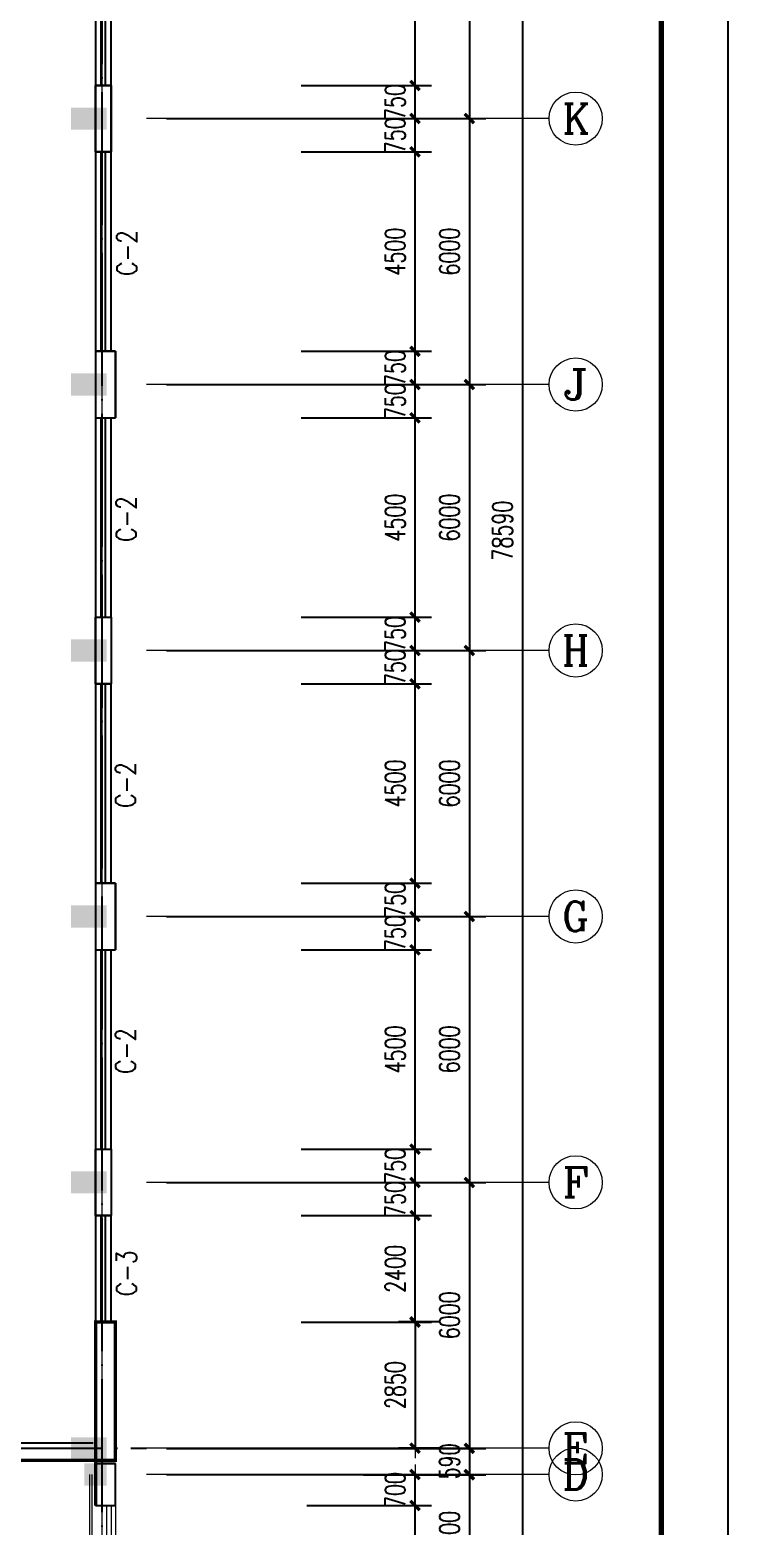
# Model space of a CAD drawing. Extents: x -220435 to 246757, y -381552 to -223577.
# Drawn here: x 101942 to 117695, y -332947 to -299192 of the extents above; entities that cross this region are included whole.
import ezdxf
from ezdxf.enums import TextEntityAlignment as Align

# ---------------------------------------------------------------- set-up
doc = ezdxf.new("R2010")
doc.units = 0
doc.header["$LTSCALE"] = 1500
doc.header["$MEASUREMENT"] = 0
doc.linetypes.add('DOTE', pattern=[2.42, 2, -0.2, 0.02, -0.2])
doc.layers.get('0').update_dxf_attribs({"linetype": 'CONTINUOUS'})
doc.layers.get('DEFPOINTS').update_dxf_attribs({"linetype": 'CONTINUOUS'})
for name, color, linetype in [('AXIS', 7, 'CONTINUOUS'), ('AXIS_TEXT', 7, 'CONTINUOUS'), ('COLUMN', 7, 'CONTINUOUS'), ('DOTE', 7, 'DOTE'), ('PUB_WALL', 7, 'CONTINUOUS'), ('WALL', 7, 'CONTINUOUS')]:
    doc.layers.add(name, color=color, linetype=linetype)
doc.layers.add('PUB_DIM', color=7, linetype='CONTINUOUS', lineweight=0)
doc.layers.add('WINDOW', color=7, linetype='CONTINUOUS', lineweight=0)
doc.styles.add('COMPLEX', font='COMPLEX')
doc.styles.add('DIM_FONT', font='TXT.shx', dxfattribs={"width": 0.7})
doc.styles.add('SIMPLEX', font='SIMPLEX.SHX')
doc.dimstyles.new('DIMN150', dxfattribs={"dimscale": 1.5, "dimtxt": 300, "dimasz": 1, "dimexe": 250, "dimexo": 300, "dimgap": 150, "dimtad": 1, "dimdec": 0, "dimzin": 0, "dimdsep": 46, "dimtxsty": 'DIM_FONT', "dimblk": '_DIMX', "dimcen": 0.09, "dimclrt": 7, "dimadec": 0, "dimazin": 0, "dimtfac": 1, "dimtdec": 0, "dimtix": 1, "dimtmove": 2, "dimatfit": 3, "dimldrblk": '_DIMX', "dimfxl": 1, "dimtolj": 1, "dimtzin": 0, "dimarcsym": 0})

# ---------------------------------------------------------------- blocks, each defined once
blk = doc.blocks.new('_DIMX')
blk.add_line((-150, 0), (150, 0))
at = {"const_width": 50}
blk.add_lwpolyline([(-70, -70), (70, 70)], dxfattribs=at)
blk = doc.blocks.new('*D528')
at = {"layer": 'DEFPOINTS', "color": 0, "lineweight": 20}
for p in [(107610, -307943), (110631, -307943), (107610, -312443)]:
    blk.add_point(p, dxfattribs=at)
at = {"layer": 'PUB_DIM', "color": 0, "lineweight": -2}
for p, q in [((108060, -307943), (111006, -307943)), ((110631, -312441), (110631, -307944)), ((108060, -312443), (111006, -312443))]:
    blk.add_line(p, q, dxfattribs=at)
at = {"layer": 'PUB_DIM', "color": 0, "lineweight": -2, "xscale": 1.5, "yscale": 1.5, "zscale": 1.5}
for p, rotation in [((110631, -307943), 90), ((110631, -312443), 270)]:
    blk.add_blockref('_DIMX', p, dxfattribs=dict(at, rotation=rotation))
at = {"layer": 'PUB_DIM', "color": 7, "insert": (110181, -310193), "char_height": 450, "attachment_point": 5, "rotation": 90, "style": 'DIM_FONT'}
blk.add_mtext('\\A1;4500', dxfattribs=at)
blk = doc.blocks.new('*D529')
at = {"layer": 'DEFPOINTS', "color": 0, "lineweight": 20}
for p in [(104572, -307193), (104572, -313193), (111857, -313193)]:
    blk.add_point(p, dxfattribs=at)
at = {"layer": 'PUB_DIM', "color": 0, "lineweight": -2}
for p, q in [((105022, -307193), (112232, -307193)), ((111857, -307194), (111857, -313191)), ((105022, -313193), (112232, -313193))]:
    blk.add_line(p, q, dxfattribs=at)
at = {"layer": 'PUB_DIM', "color": 0, "lineweight": -2, "xscale": 1.5, "yscale": 1.5, "zscale": 1.5}
for p, rotation in [((111857, -307193), 90), ((111857, -313193), 270)]:
    blk.add_blockref('_DIMX', p, dxfattribs=dict(at, rotation=rotation))
at = {"layer": 'PUB_DIM', "color": 7, "insert": (111407, -310193), "char_height": 450, "attachment_point": 5, "rotation": 90, "style": 'DIM_FONT'}
blk.add_mtext('\\A1;6000', dxfattribs=at)
blk = doc.blocks.new('*D530')
at = {"layer": 'DEFPOINTS', "color": 0, "lineweight": 20}
for p in [(104572, -271193), (104572, -349783), (113057, -349783)]:
    blk.add_point(p, dxfattribs=at)
at = {"layer": 'PUB_DIM', "color": 0, "lineweight": -2}
for p, q in [((105022, -271193), (113432, -271193)), ((113057, -271194), (113057, -349781)), ((105022, -349783), (113432, -349783))]:
    blk.add_line(p, q, dxfattribs=at)
at = {"layer": 'PUB_DIM', "color": 0, "lineweight": -2, "xscale": 1.5, "yscale": 1.5, "zscale": 1.5}
for p, rotation in [((113057, -271193), 90), ((113057, -349783), 270)]:
    blk.add_blockref('_DIMX', p, dxfattribs=dict(at, rotation=rotation))
at = {"layer": 'PUB_DIM', "color": 7, "insert": (112607, -310488), "char_height": 450, "attachment_point": 5, "rotation": 90, "style": 'DIM_FONT'}
blk.add_mtext('\\A1;78590', dxfattribs=at)
blk = doc.blocks.new('*D314')
at = {"layer": 'DEFPOINTS', "color": 0, "lineweight": 20}
for p in [(107610, -325943), (110631, -325943), (107610, -328343)]:
    blk.add_point(p, dxfattribs=at)
at = {"layer": 'PUB_DIM', "color": 0, "lineweight": -2}
for p, q in [((108060, -325943), (111006, -325943)), ((110631, -328341), (110631, -325944)), ((108060, -328343), (111006, -328343))]:
    blk.add_line(p, q, dxfattribs=at)
at = {"layer": 'PUB_DIM', "color": 0, "lineweight": -2, "xscale": 1.5, "yscale": 1.5, "zscale": 1.5}
for p, rotation in [((110631, -325943), 90), ((110631, -328343), 270)]:
    blk.add_blockref('_DIMX', p, dxfattribs=dict(at, rotation=rotation))
at = {"layer": 'PUB_DIM', "color": 7, "insert": (110181, -327143), "char_height": 450, "attachment_point": 5, "rotation": 90, "style": 'DIM_FONT'}
blk.add_mtext('\\A1;2400', dxfattribs=at)
blk = doc.blocks.new('*D315')
at = {"layer": 'DEFPOINTS', "color": 0, "lineweight": 20}
for p in [(104572, -325193), (104572, -331193), (111857, -331193)]:
    blk.add_point(p, dxfattribs=at)
at = {"layer": 'PUB_DIM', "color": 0, "lineweight": -2}
for p, q in [((105022, -325193), (112232, -325193)), ((111857, -325194), (111857, -331191)), ((105022, -331193), (112232, -331193))]:
    blk.add_line(p, q, dxfattribs=at)
at = {"layer": 'PUB_DIM', "color": 0, "lineweight": -2, "xscale": 1.5, "yscale": 1.5, "zscale": 1.5}
for p, rotation in [((111857, -325193), 90), ((111857, -331193), 270)]:
    blk.add_blockref('_DIMX', p, dxfattribs=dict(at, rotation=rotation))
at = {"layer": 'PUB_DIM', "color": 7, "insert": (111407, -328193), "char_height": 450, "attachment_point": 5, "rotation": 90, "style": 'DIM_FONT'}
blk.add_mtext('\\A1;6000', dxfattribs=at)
blk = doc.blocks.new('*D316')
at = {"layer": 'DEFPOINTS', "color": 0, "lineweight": 20}
for p in [(111631, -328341), (110631, -331191), (111631, -331191)]:
    blk.add_point(p, dxfattribs=at)
at = {"layer": 'PUB_DIM', "color": 0, "lineweight": -2}
for p, q in [((111181, -328341), (110256, -328341)), ((110631, -328343), (110631, -331190)), ((111181, -331191), (110256, -331191))]:
    blk.add_line(p, q, dxfattribs=at)
at = {"layer": 'PUB_DIM', "color": 0, "lineweight": -2, "xscale": 1.5, "yscale": 1.5, "zscale": 1.5}
for p, rotation in [((110631, -328341), 90), ((110631, -331191), 270)]:
    blk.add_blockref('_DIMX', p, dxfattribs=dict(at, rotation=rotation))
at = {"layer": 'PUB_DIM', "color": 7, "insert": (110181, -329766), "char_height": 450, "attachment_point": 5, "rotation": 90, "style": 'DIM_FONT'}
blk.add_mtext('\\A1;2850', dxfattribs=at)
blk = doc.blocks.new('*D319')
at = {"layer": 'DEFPOINTS', "color": 0, "lineweight": 20}
for p in [(107742, -331784), (110631, -331784), (107742, -332484)]:
    blk.add_point(p, dxfattribs=at)
at = {"layer": 'PUB_DIM', "color": 0, "lineweight": -2}
for p, q in [((108192, -331784), (111006, -331784)), ((110631, -331783), (110631, -331781)), ((110631, -332484), (110631, -331784)), ((108192, -332484), (111006, -332484)), ((110631, -332486), (110631, -332487))]:
    blk.add_line(p, q, dxfattribs=at)
at = {"layer": 'PUB_DIM', "color": 0, "lineweight": -2, "xscale": 1.5, "yscale": 1.5, "zscale": 1.5}
for p, rotation in [((110631, -331784), 270), ((110631, -332484), 90)]:
    blk.add_blockref('_DIMX', p, dxfattribs=dict(at, rotation=rotation))
at = {"layer": 'PUB_DIM', "color": 7, "insert": (110181, -332134), "char_height": 450, "attachment_point": 5, "rotation": 90, "style": 'DIM_FONT'}
blk.add_mtext('\\A1;700', dxfattribs=at)
blk = doc.blocks.new('*D320')
at = {"layer": 'DEFPOINTS', "color": 0, "lineweight": 20}
for p in [(107742, -332484), (110631, -332484), (107742, -339584)]:
    blk.add_point(p, dxfattribs=at)
at = {"layer": 'PUB_DIM', "color": 0, "lineweight": -2}
for p, q in [((108192, -332484), (111006, -332484)), ((110631, -339583), (110631, -332486)), ((108192, -339584), (111006, -339584))]:
    blk.add_line(p, q, dxfattribs=at)
at = {"layer": 'PUB_DIM', "color": 0, "lineweight": -2, "xscale": 1.5, "yscale": 1.5, "zscale": 1.5}
for p, rotation in [((110631, -332484), 90), ((110631, -339584), 270)]:
    blk.add_blockref('_DIMX', p, dxfattribs=dict(at, rotation=rotation))
at = {"layer": 'PUB_DIM', "color": 7, "insert": (110181, -336034), "char_height": 450, "attachment_point": 5, "rotation": 90, "style": 'DIM_FONT'}
blk.add_mtext('\\A1;7100', dxfattribs=at)
blk = doc.blocks.new('*D324')
at = {"layer": 'DEFPOINTS', "color": 0, "lineweight": 20}
for p in [(109016, -331794), (109016, -334494), (111857, -334494)]:
    blk.add_point(p, dxfattribs=at)
at = {"layer": 'PUB_DIM', "color": 0, "lineweight": -2}
for p, q in [((109466, -331794), (112232, -331794)), ((111857, -331796), (111857, -334493)), ((109466, -334494), (112232, -334494))]:
    blk.add_line(p, q, dxfattribs=at)
at = {"layer": 'PUB_DIM', "color": 0, "lineweight": -2, "xscale": 1.5, "yscale": 1.5, "zscale": 1.5}
for p, rotation in [((111857, -331794), 90), ((111857, -334494), 270)]:
    blk.add_blockref('_DIMX', p, dxfattribs=dict(at, rotation=rotation))
at = {"layer": 'PUB_DIM', "color": 7, "insert": (111407, -333144), "char_height": 450, "attachment_point": 5, "rotation": 90, "style": 'DIM_FONT'}
blk.add_mtext('\\A1;2700', dxfattribs=at)
blk = doc.blocks.new('*D325')
at = {"layer": 'DEFPOINTS', "color": 0, "lineweight": 20}
for p in [(104572, -331193), (104572, -331783), (111857, -331783)]:
    blk.add_point(p, dxfattribs=at)
at = {"layer": 'PUB_DIM', "color": 0, "lineweight": -2}
for p, q in [((105022, -331193), (112232, -331193)), ((111857, -331191), (111857, -331190)), ((111857, -331193), (111857, -331783)), ((105022, -331783), (112232, -331783)), ((111857, -331784), (111857, -331786))]:
    blk.add_line(p, q, dxfattribs=at)
at = {"layer": 'PUB_DIM', "color": 0, "lineweight": -2, "xscale": 1.5, "yscale": 1.5, "zscale": 1.5}
for p, rotation in [((111857, -331193), 270), ((111857, -331783), 90)]:
    blk.add_blockref('_DIMX', p, dxfattribs=dict(at, rotation=rotation))
at = {"layer": 'PUB_DIM', "color": 7, "insert": (111407, -331488), "char_height": 450, "attachment_point": 5, "rotation": 90, "style": 'DIM_FONT'}
blk.add_mtext('\\A1;590', dxfattribs=at)
blk = doc.blocks.new('_FZH')
blk.add_solid([(-0.5, -0.5), (0.5, -0.5), (-0.5, 0.5), (0.5, 0.5)])
blk = doc.blocks.new('_AXISO')
blk.add_circle((0, 0), 0.5)
at = {"layer": 'AXIS_TEXT', "style": 'COMPLEX', "width": 1.041667}
blk.add_attdef('A', text='', height=0.56, dxfattribs=at).set_placement((-0.25, -0.28), (0.25, -0.28), align=Align.FIT)
blk = doc.blocks.new('*D326')
at = {"layer": 'DEFPOINTS', "color": 0, "lineweight": 20}
for p in [(107610, -312443), (110631, -312443), (107610, -313193)]:
    blk.add_point(p, dxfattribs=at)
at = {"layer": 'PUB_DIM', "color": 0, "lineweight": -2}
for p, q in [((108060, -312443), (111006, -312443)), ((110631, -312441), (110631, -312440)), ((110631, -313193), (110631, -312443)), ((108060, -313193), (111006, -313193)), ((110631, -313194), (110631, -313196))]:
    blk.add_line(p, q, dxfattribs=at)
at = {"layer": 'PUB_DIM', "color": 0, "lineweight": -2, "xscale": 1.5, "yscale": 1.5, "zscale": 1.5}
for p, rotation in [((110631, -312443), 270), ((110631, -313193), 90)]:
    blk.add_blockref('_DIMX', p, dxfattribs=dict(at, rotation=rotation))
at = {"layer": 'PUB_DIM', "color": 7, "insert": (110181, -312818), "char_height": 450, "attachment_point": 5, "rotation": 90, "style": 'DIM_FONT'}
blk.add_mtext('\\A1;750', dxfattribs=at)
blk = doc.blocks.new('*D327')
at = {"layer": 'DEFPOINTS', "color": 0, "lineweight": 20}
for p in [(107610, -318443), (110631, -318443), (107610, -319193)]:
    blk.add_point(p, dxfattribs=at)
at = {"layer": 'PUB_DIM', "color": 0, "lineweight": -2}
for p, q in [((108060, -318443), (111006, -318443)), ((110631, -318441), (110631, -318440)), ((110631, -319193), (110631, -318443)), ((108060, -319193), (111006, -319193)), ((110631, -319194), (110631, -319196))]:
    blk.add_line(p, q, dxfattribs=at)
at = {"layer": 'PUB_DIM', "color": 0, "lineweight": -2, "xscale": 1.5, "yscale": 1.5, "zscale": 1.5}
for p, rotation in [((110631, -318443), 270), ((110631, -319193), 90)]:
    blk.add_blockref('_DIMX', p, dxfattribs=dict(at, rotation=rotation))
at = {"layer": 'PUB_DIM', "color": 7, "insert": (110181, -318818), "char_height": 450, "attachment_point": 5, "rotation": 90, "style": 'DIM_FONT'}
blk.add_mtext('\\A1;750', dxfattribs=at)
blk = doc.blocks.new('*D328')
at = {"layer": 'DEFPOINTS', "color": 0, "lineweight": 20}
for p in [(107610, -324443), (110631, -324443), (107610, -325193)]:
    blk.add_point(p, dxfattribs=at)
at = {"layer": 'PUB_DIM', "color": 0, "lineweight": -2}
for p, q in [((108060, -324443), (111006, -324443)), ((110631, -324441), (110631, -324440)), ((110631, -325193), (110631, -324443)), ((108060, -325193), (111006, -325193)), ((110631, -325194), (110631, -325196))]:
    blk.add_line(p, q, dxfattribs=at)
at = {"layer": 'PUB_DIM', "color": 0, "lineweight": -2, "xscale": 1.5, "yscale": 1.5, "zscale": 1.5}
for p, rotation in [((110631, -324443), 270), ((110631, -325193), 90)]:
    blk.add_blockref('_DIMX', p, dxfattribs=dict(at, rotation=rotation))
at = {"layer": 'PUB_DIM', "color": 7, "insert": (110181, -324818), "char_height": 450, "attachment_point": 5, "rotation": 90, "style": 'DIM_FONT'}
blk.add_mtext('\\A1;750', dxfattribs=at)
blk = doc.blocks.new('*D329')
at = {"layer": 'DEFPOINTS', "color": 0, "lineweight": 20}
for p in [(107610, -313193), (110631, -313193), (107610, -313943)]:
    blk.add_point(p, dxfattribs=at)
at = {"layer": 'PUB_DIM', "color": 0, "lineweight": -2}
for p, q in [((108060, -313193), (111006, -313193)), ((110631, -313191), (110631, -313190)), ((110631, -313943), (110631, -313193)), ((108060, -313943), (111006, -313943)), ((110631, -313944), (110631, -313946))]:
    blk.add_line(p, q, dxfattribs=at)
at = {"layer": 'PUB_DIM', "color": 0, "lineweight": -2, "xscale": 1.5, "yscale": 1.5, "zscale": 1.5}
for p, rotation in [((110631, -313193), 270), ((110631, -313943), 90)]:
    blk.add_blockref('_DIMX', p, dxfattribs=dict(at, rotation=rotation))
at = {"layer": 'PUB_DIM', "color": 7, "insert": (110181, -313568), "char_height": 450, "attachment_point": 5, "rotation": 90, "style": 'DIM_FONT'}
blk.add_mtext('\\A1;750', dxfattribs=at)
blk = doc.blocks.new('*D330')
at = {"layer": 'DEFPOINTS', "color": 0, "lineweight": 20}
for p in [(107610, -313943), (110631, -313943), (107610, -318443)]:
    blk.add_point(p, dxfattribs=at)
at = {"layer": 'PUB_DIM', "color": 0, "lineweight": -2}
for p, q in [((108060, -313943), (111006, -313943)), ((110631, -318441), (110631, -313944)), ((108060, -318443), (111006, -318443))]:
    blk.add_line(p, q, dxfattribs=at)
at = {"layer": 'PUB_DIM', "color": 0, "lineweight": -2, "xscale": 1.5, "yscale": 1.5, "zscale": 1.5}
for p, rotation in [((110631, -313943), 90), ((110631, -318443), 270)]:
    blk.add_blockref('_DIMX', p, dxfattribs=dict(at, rotation=rotation))
at = {"layer": 'PUB_DIM', "color": 7, "insert": (110181, -316193), "char_height": 450, "attachment_point": 5, "rotation": 90, "style": 'DIM_FONT'}
blk.add_mtext('\\A1;4500', dxfattribs=at)
blk = doc.blocks.new('*D331')
at = {"layer": 'DEFPOINTS', "color": 0, "lineweight": 20}
for p in [(107610, -319193), (110631, -319193), (107610, -319943)]:
    blk.add_point(p, dxfattribs=at)
at = {"layer": 'PUB_DIM', "color": 0, "lineweight": -2}
for p, q in [((108060, -319193), (111006, -319193)), ((110631, -319191), (110631, -319190)), ((110631, -319943), (110631, -319193)), ((108060, -319943), (111006, -319943)), ((110631, -319944), (110631, -319946))]:
    blk.add_line(p, q, dxfattribs=at)
at = {"layer": 'PUB_DIM', "color": 0, "lineweight": -2, "xscale": 1.5, "yscale": 1.5, "zscale": 1.5}
for p, rotation in [((110631, -319193), 270), ((110631, -319943), 90)]:
    blk.add_blockref('_DIMX', p, dxfattribs=dict(at, rotation=rotation))
at = {"layer": 'PUB_DIM', "color": 7, "insert": (110181, -319568), "char_height": 450, "attachment_point": 5, "rotation": 90, "style": 'DIM_FONT'}
blk.add_mtext('\\A1;750', dxfattribs=at)
blk = doc.blocks.new('*D332')
at = {"layer": 'DEFPOINTS', "color": 0, "lineweight": 20}
for p in [(107610, -319943), (110631, -319943), (107610, -324443)]:
    blk.add_point(p, dxfattribs=at)
at = {"layer": 'PUB_DIM', "color": 0, "lineweight": -2}
for p, q in [((108060, -319943), (111006, -319943)), ((110631, -324441), (110631, -319944)), ((108060, -324443), (111006, -324443))]:
    blk.add_line(p, q, dxfattribs=at)
at = {"layer": 'PUB_DIM', "color": 0, "lineweight": -2, "xscale": 1.5, "yscale": 1.5, "zscale": 1.5}
for p, rotation in [((110631, -319943), 90), ((110631, -324443), 270)]:
    blk.add_blockref('_DIMX', p, dxfattribs=dict(at, rotation=rotation))
at = {"layer": 'PUB_DIM', "color": 7, "insert": (110181, -322193), "char_height": 450, "attachment_point": 5, "rotation": 90, "style": 'DIM_FONT'}
blk.add_mtext('\\A1;4500', dxfattribs=at)
blk = doc.blocks.new('*D333')
at = {"layer": 'DEFPOINTS', "color": 0, "lineweight": 20}
for p in [(107610, -325193), (110631, -325193), (107610, -325943)]:
    blk.add_point(p, dxfattribs=at)
at = {"layer": 'PUB_DIM', "color": 0, "lineweight": -2}
for p, q in [((108060, -325193), (111006, -325193)), ((110631, -325191), (110631, -325190)), ((110631, -325943), (110631, -325193)), ((108060, -325943), (111006, -325943)), ((110631, -325944), (110631, -325946))]:
    blk.add_line(p, q, dxfattribs=at)
at = {"layer": 'PUB_DIM', "color": 0, "lineweight": -2, "xscale": 1.5, "yscale": 1.5, "zscale": 1.5}
for p, rotation in [((110631, -325193), 270), ((110631, -325943), 90)]:
    blk.add_blockref('_DIMX', p, dxfattribs=dict(at, rotation=rotation))
at = {"layer": 'PUB_DIM', "color": 7, "insert": (110181, -325568), "char_height": 450, "attachment_point": 5, "rotation": 90, "style": 'DIM_FONT'}
blk.add_mtext('\\A1;750', dxfattribs=at)
blk = doc.blocks.new('*D334')
at = {"layer": 'DEFPOINTS', "color": 0, "lineweight": 20}
for p in [(104572, -319193), (104572, -325193), (111857, -325193)]:
    blk.add_point(p, dxfattribs=at)
at = {"layer": 'PUB_DIM', "color": 0, "lineweight": -2}
for p, q in [((105022, -319193), (112232, -319193)), ((111857, -319194), (111857, -325191)), ((105022, -325193), (112232, -325193))]:
    blk.add_line(p, q, dxfattribs=at)
at = {"layer": 'PUB_DIM', "color": 0, "lineweight": -2, "xscale": 1.5, "yscale": 1.5, "zscale": 1.5}
for p, rotation in [((111857, -319193), 90), ((111857, -325193), 270)]:
    blk.add_blockref('_DIMX', p, dxfattribs=dict(at, rotation=rotation))
at = {"layer": 'PUB_DIM', "color": 7, "insert": (111407, -322193), "char_height": 450, "attachment_point": 5, "rotation": 90, "style": 'DIM_FONT'}
blk.add_mtext('\\A1;6000', dxfattribs=at)
blk = doc.blocks.new('*D335')
at = {"layer": 'DEFPOINTS', "color": 0, "lineweight": 20}
for p in [(104572, -313193), (104572, -319193), (111857, -319193)]:
    blk.add_point(p, dxfattribs=at)
at = {"layer": 'PUB_DIM', "color": 0, "lineweight": -2}
for p, q in [((105022, -313193), (112232, -313193)), ((111857, -313194), (111857, -319191)), ((105022, -319193), (112232, -319193))]:
    blk.add_line(p, q, dxfattribs=at)
at = {"layer": 'PUB_DIM', "color": 0, "lineweight": -2, "xscale": 1.5, "yscale": 1.5, "zscale": 1.5}
for p, rotation in [((111857, -313193), 90), ((111857, -319193), 270)]:
    blk.add_blockref('_DIMX', p, dxfattribs=dict(at, rotation=rotation))
at = {"layer": 'PUB_DIM', "color": 7, "insert": (111407, -316193), "char_height": 450, "attachment_point": 5, "rotation": 90, "style": 'DIM_FONT'}
blk.add_mtext('\\A1;6000', dxfattribs=at)
blk = doc.blocks.new('*D363')
at = {"layer": 'DEFPOINTS', "color": 0, "lineweight": 20}
for p in [(107610, -300443), (110631, -300443), (107610, -301193)]:
    blk.add_point(p, dxfattribs=at)
at = {"layer": 'PUB_DIM', "color": 0, "lineweight": -2}
for p, q in [((108060, -300443), (111006, -300443)), ((110631, -300441), (110631, -300440)), ((110631, -301193), (110631, -300443)), ((108060, -301193), (111006, -301193)), ((110631, -301194), (110631, -301196))]:
    blk.add_line(p, q, dxfattribs=at)
at = {"layer": 'PUB_DIM', "color": 0, "lineweight": -2, "xscale": 1.5, "yscale": 1.5, "zscale": 1.5}
for p, rotation in [((110631, -300443), 270), ((110631, -301193), 90)]:
    blk.add_blockref('_DIMX', p, dxfattribs=dict(at, rotation=rotation))
at = {"layer": 'PUB_DIM', "color": 7, "insert": (110181, -300818), "char_height": 450, "attachment_point": 5, "rotation": 90, "style": 'DIM_FONT'}
blk.add_mtext('\\A1;750', dxfattribs=at)
blk = doc.blocks.new('*D364')
at = {"layer": 'DEFPOINTS', "color": 0, "lineweight": 20}
for p in [(107610, -306443), (110631, -306443), (107610, -307193)]:
    blk.add_point(p, dxfattribs=at)
at = {"layer": 'PUB_DIM', "color": 0, "lineweight": -2}
for p, q in [((108060, -306443), (111006, -306443)), ((110631, -306441), (110631, -306440)), ((110631, -307193), (110631, -306443)), ((108060, -307193), (111006, -307193)), ((110631, -307194), (110631, -307196))]:
    blk.add_line(p, q, dxfattribs=at)
at = {"layer": 'PUB_DIM', "color": 0, "lineweight": -2, "xscale": 1.5, "yscale": 1.5, "zscale": 1.5}
for p, rotation in [((110631, -306443), 270), ((110631, -307193), 90)]:
    blk.add_blockref('_DIMX', p, dxfattribs=dict(at, rotation=rotation))
at = {"layer": 'PUB_DIM', "color": 7, "insert": (110181, -306818), "char_height": 450, "attachment_point": 5, "rotation": 90, "style": 'DIM_FONT'}
blk.add_mtext('\\A1;750', dxfattribs=at)
blk = doc.blocks.new('*D366')
at = {"layer": 'DEFPOINTS', "color": 0, "lineweight": 20}
for p in [(107610, -295943), (110631, -295943), (107610, -300443)]:
    blk.add_point(p, dxfattribs=at)
at = {"layer": 'PUB_DIM', "color": 0, "lineweight": -2}
for p, q in [((108060, -295943), (111006, -295943)), ((110631, -300441), (110631, -295944)), ((108060, -300443), (111006, -300443))]:
    blk.add_line(p, q, dxfattribs=at)
at = {"layer": 'PUB_DIM', "color": 0, "lineweight": -2, "xscale": 1.5, "yscale": 1.5, "zscale": 1.5}
for p, rotation in [((110631, -295943), 90), ((110631, -300443), 270)]:
    blk.add_blockref('_DIMX', p, dxfattribs=dict(at, rotation=rotation))
at = {"layer": 'PUB_DIM', "color": 7, "insert": (110181, -298193), "char_height": 450, "attachment_point": 5, "rotation": 90, "style": 'DIM_FONT'}
blk.add_mtext('\\A1;4500', dxfattribs=at)
blk = doc.blocks.new('*D367')
at = {"layer": 'DEFPOINTS', "color": 0, "lineweight": 20}
for p in [(107610, -301193), (110631, -301193), (107610, -301943)]:
    blk.add_point(p, dxfattribs=at)
at = {"layer": 'PUB_DIM', "color": 0, "lineweight": -2}
for p, q in [((108060, -301193), (111006, -301193)), ((110631, -301191), (110631, -301190)), ((110631, -301943), (110631, -301193)), ((108060, -301943), (111006, -301943)), ((110631, -301944), (110631, -301946))]:
    blk.add_line(p, q, dxfattribs=at)
at = {"layer": 'PUB_DIM', "color": 0, "lineweight": -2, "xscale": 1.5, "yscale": 1.5, "zscale": 1.5}
for p, rotation in [((110631, -301193), 270), ((110631, -301943), 90)]:
    blk.add_blockref('_DIMX', p, dxfattribs=dict(at, rotation=rotation))
at = {"layer": 'PUB_DIM', "color": 7, "insert": (110181, -301568), "char_height": 450, "attachment_point": 5, "rotation": 90, "style": 'DIM_FONT'}
blk.add_mtext('\\A1;750', dxfattribs=at)
blk = doc.blocks.new('*D368')
at = {"layer": 'DEFPOINTS', "color": 0, "lineweight": 20}
for p in [(107610, -301943), (110631, -301943), (107610, -306443)]:
    blk.add_point(p, dxfattribs=at)
at = {"layer": 'PUB_DIM', "color": 0, "lineweight": -2}
for p, q in [((108060, -301943), (111006, -301943)), ((110631, -306441), (110631, -301944)), ((108060, -306443), (111006, -306443))]:
    blk.add_line(p, q, dxfattribs=at)
at = {"layer": 'PUB_DIM', "color": 0, "lineweight": -2, "xscale": 1.5, "yscale": 1.5, "zscale": 1.5}
for p, rotation in [((110631, -301943), 90), ((110631, -306443), 270)]:
    blk.add_blockref('_DIMX', p, dxfattribs=dict(at, rotation=rotation))
at = {"layer": 'PUB_DIM', "color": 7, "insert": (110181, -304193), "char_height": 450, "attachment_point": 5, "rotation": 90, "style": 'DIM_FONT'}
blk.add_mtext('\\A1;4500', dxfattribs=at)
blk = doc.blocks.new('*D369')
at = {"layer": 'DEFPOINTS', "color": 0, "lineweight": 20}
for p in [(107610, -307193), (110631, -307193), (107610, -307943)]:
    blk.add_point(p, dxfattribs=at)
at = {"layer": 'PUB_DIM', "color": 0, "lineweight": -2}
for p, q in [((108060, -307193), (111006, -307193)), ((110631, -307191), (110631, -307190)), ((110631, -307943), (110631, -307193)), ((108060, -307943), (111006, -307943)), ((110631, -307944), (110631, -307946))]:
    blk.add_line(p, q, dxfattribs=at)
at = {"layer": 'PUB_DIM', "color": 0, "lineweight": -2, "xscale": 1.5, "yscale": 1.5, "zscale": 1.5}
for p, rotation in [((110631, -307193), 270), ((110631, -307943), 90)]:
    blk.add_blockref('_DIMX', p, dxfattribs=dict(at, rotation=rotation))
at = {"layer": 'PUB_DIM', "color": 7, "insert": (110181, -307568), "char_height": 450, "attachment_point": 5, "rotation": 90, "style": 'DIM_FONT'}
blk.add_mtext('\\A1;750', dxfattribs=at)
blk = doc.blocks.new('*D370')
at = {"layer": 'DEFPOINTS', "color": 0, "lineweight": 20}
for p in [(104572, -301193), (104572, -307193), (111857, -307193)]:
    blk.add_point(p, dxfattribs=at)
at = {"layer": 'PUB_DIM', "color": 0, "lineweight": -2}
for p, q in [((105022, -301193), (112232, -301193)), ((111857, -301194), (111857, -307191)), ((105022, -307193), (112232, -307193))]:
    blk.add_line(p, q, dxfattribs=at)
at = {"layer": 'PUB_DIM', "color": 0, "lineweight": -2, "xscale": 1.5, "yscale": 1.5, "zscale": 1.5}
for p, rotation in [((111857, -301193), 90), ((111857, -307193), 270)]:
    blk.add_blockref('_DIMX', p, dxfattribs=dict(at, rotation=rotation))
at = {"layer": 'PUB_DIM', "color": 7, "insert": (111407, -304193), "char_height": 450, "attachment_point": 5, "rotation": 90, "style": 'DIM_FONT'}
blk.add_mtext('\\A1;6000', dxfattribs=at)
blk = doc.blocks.new('*D371')
at = {"layer": 'DEFPOINTS', "color": 0, "lineweight": 20}
for p in [(104572, -295193), (104572, -301193), (111857, -301193)]:
    blk.add_point(p, dxfattribs=at)
at = {"layer": 'PUB_DIM', "color": 0, "lineweight": -2}
for p, q in [((105022, -295193), (112232, -295193)), ((111857, -295194), (111857, -301191)), ((105022, -301193), (112232, -301193))]:
    blk.add_line(p, q, dxfattribs=at)
at = {"layer": 'PUB_DIM', "color": 0, "lineweight": -2, "xscale": 1.5, "yscale": 1.5, "zscale": 1.5}
for p, rotation in [((111857, -295193), 90), ((111857, -301193), 270)]:
    blk.add_blockref('_DIMX', p, dxfattribs=dict(at, rotation=rotation))
at = {"layer": 'PUB_DIM', "color": 7, "insert": (111407, -298193), "char_height": 450, "attachment_point": 5, "rotation": 90, "style": 'DIM_FONT'}
blk.add_mtext('\\A1;6000', dxfattribs=at)

msp = doc.modelspace()

# ---------------------------------------------------------------- linework, layer by layer
for p, q in [((103422.4, -295942.5), (103422.4, -300442.5)), ((103549.2, -300442.5), (103549.2, -295942.5)), ((103650.9, -300442.5), (103650.9, -295942.5)), ((103772.4, -300442.5), (103772.4, -295942.5)), ((103422.4, -301942.5), (103422.4, -306442.5)), ((103549.2, -306442.5), (103549.2, -301942.5)), ((103650.9, -306442.5), (103650.9, -301942.5)), ((103772.4, -306442.5), (103772.4, -301942.5)), ((103422.4, -307942.5), (103422.4, -312442.5)), ((103549.2, -312442.5), (103549.2, -307942.5)), ((103650.9, -312442.5), (103650.9, -307942.5)), ((103772.4, -312442.5), (103772.4, -307942.5)), ((103422.4, -313942.5), (103422.4, -318442.5)), ((103549.2, -318442.5), (103549.2, -313942.5)), ((103650.9, -318442.5), (103650.9, -313942.5)), ((103772.4, -318442.5), (103772.4, -313942.5)), ((103422.4, -319942.5), (103422.4, -324442.5)), ((103549.2, -324442.5), (103549.2, -319942.5)), ((103650.9, -324442.5), (103650.9, -319942.5)), ((103772.4, -324442.5), (103772.4, -319942.5)), ((103422.4, -325942.5), (103422.4, -330442.5)), ((103549.2, -328342.5), (103549.2, -325942.5)), ((103650.9, -328342.5), (103650.9, -325942.5)), ((103772.4, -328342.5), (103772.4, -325942.5))]:
    msp.add_line(p, q)
at = {"layer": 'AXIS', "color": 250}
msp.add_lwpolyline([(117695.1, -253559.3), (30855, -253559.3), (30855, -370748.3), (117695.1, -370748.3)], close=True, dxfattribs=at)
at = {"layer": 'AXIS', "color": 0, "const_width": 120.2}
msp.add_lwpolyline([(116192.7, -255061.7), (32357.4, -255061.7), (32357.4, -369245.9), (116192.7, -369245.9)], close=True, dxfattribs=at)
at = {"layer": 'DOTE'}
for p, q in [((103572.4, -350782.5), (103572.4, -270192.5)), ((60656.8, -331192.5), (104572.4, -331192.5))]:
    msp.add_line(p, q, dxfattribs=at)
at = {"layer": 'PUB_DIM'}
for p, q in [((103572.4, -356782.5), (103572.4, -276192.5)), ((113656.5, -301192.5), (104572.4, -301192.5)), ((113656.5, -307192.5), (104572.4, -307192.5)), ((113656.5, -313192.5), (104572.4, -313192.5)), ((113656.5, -319192.5), (104572.4, -319192.5)), ((113656.5, -325192.5), (104572.4, -325192.5)), ((103872.4, -328342.5), (103872.4, -331462.5)), ((113656.5, -331192.5), (104572.4, -331192.5)), ((113656.5, -331782.5), (104572.4, -331782.5))]:
    msp.add_line(p, q, dxfattribs=at)
at = {"layer": 'PUB_DIM', "const_width": 75}
msp.add_lwpolyline([(103422.4, -332482.5), (103422.4, -328342.5), (103872.4, -328342.5), (103872.4, -331462.5), (73522.4, -331462.5), (73522.4, -330092.5), (73822.4, -330092.5), (73822.4, -331042.5), (79472.4, -331042.5), (79472.4, -295192.5), (79472.4, -285292.5), (79472.4, -283292.5)], dxfattribs=at)
msp.add_lwpolyline([(103422.4, -332482.5), (103422.4, -328342.5), (103872.4, -328342.5), (103872.4, -331462.5), (73522.4, -331462.5), (73522.4, -330092.5), (73822.4, -330092.5), (73822.4, -331042.5), (79472.4, -331042.5), (79472.4, -295192.5), (79472.4, -285292.5), (79472.4, -283292.5)], dxfattribs=at)
at = {"layer": 'PUB_WALL'}
for p, q in [((103772.4, -300442.5), (103422.4, -300442.5)), ((103422.4, -300442.5), (103422.4, -301942.5)), ((103422.4, -300442.5), (103422.4, -301942.5)), ((103422.4, -300442.5), (103772.4, -300442.5)), ((103422.4, -301942.5), (103422.4, -300442.5)), ((103772.4, -301942.5), (103772.4, -300442.5)), ((103772.4, -300442.5), (103772.4, -301942.5)), ((103772.4, -300442.5), (103772.4, -301942.5)), ((103422.4, -301942.5), (103772.4, -301942.5)), ((103772.4, -301942.5), (103422.4, -301942.5)), ((103872.4, -306442.5), (103422.4, -306442.5)), ((103422.4, -306442.5), (103422.4, -307942.5)), ((103422.4, -306442.5), (103422.4, -307942.5)), ((103872.4, -306442.5), (103422.4, -306442.5)), ((103422.4, -306442.5), (103422.4, -307942.5)), ((103422.4, -306442.5), (103422.4, -307942.5)), ((103872.4, -307942.5), (103872.4, -306442.5)), ((103872.4, -307942.5), (103872.4, -306442.5)), ((103422.4, -307942.5), (103872.4, -307942.5)), ((103422.4, -307942.5), (103872.4, -307942.5)), ((103422.4, -312442.5), (103422.4, -313942.5)), ((103422.4, -312442.5), (103772.4, -312442.5)), ((103422.4, -312442.5), (103422.4, -313942.5)), ((103422.4, -312442.5), (103772.4, -312442.5)), ((103422.4, -313942.5), (103422.4, -312442.5)), ((103772.4, -312442.5), (103772.4, -313942.5)), ((103772.4, -312442.5), (103772.4, -313942.5)), ((103772.4, -312442.5), (103772.4, -313942.5)), ((103772.4, -312442.5), (103772.4, -313942.5)), ((103422.4, -313942.5), (103772.4, -313942.5)), ((103772.4, -313942.5), (103422.4, -313942.5)), ((103422.4, -318442.5), (103422.4, -319942.5)), ((103422.4, -318442.5), (103422.4, -319942.5)), ((103422.4, -318442.5), (103872.4, -318442.5)), ((103872.4, -318442.5), (103422.4, -318442.5)), ((103422.4, -318442.5), (103422.4, -319942.5)), ((103872.4, -318442.5), (103872.4, -319942.5)), ((103872.4, -319942.5), (103872.4, -318442.5)), ((103422.4, -319942.5), (103872.4, -319942.5)), ((103422.4, -319942.5), (103872.4, -319942.5)), ((103422.4, -324442.5), (103422.4, -325942.5)), ((103422.4, -324442.5), (103772.4, -324442.5)), ((103422.4, -324442.5), (103422.4, -325942.5)), ((103422.4, -324442.5), (103772.4, -324442.5)), ((103422.4, -325942.5), (103422.4, -324442.5)), ((103772.4, -324442.5), (103772.4, -325942.5)), ((103772.4, -324442.5), (103772.4, -325942.5)), ((103772.4, -324442.5), (103772.4, -325942.5)), ((103772.4, -324442.5), (103772.4, -325942.5)), ((103422.4, -325942.5), (103772.4, -325942.5)), ((103772.4, -325942.5), (103422.4, -325942.5)), ((103372.4, -331072.5), (79572.4, -331072.5)), ((103372.4, -331072.5), (79572.4, -331072.5)), ((103422.4, -331997.5), (103422.4, -331532.5)), ((103422.4, -331532.5), (103872.4, -331532.5)), ((103872.4, -331532.5), (103422.4, -331532.5)), ((103422.4, -331532.5), (103422.4, -331997.5)), ((103872.4, -332482.5), (103872.4, -331532.5)), ((103872.4, -332482.5), (103872.4, -331532.5)), ((103422.4, -332482.5), (103872.4, -332482.5)), ((103422.4, -332482.5), (103872.4, -332482.5))]:
    msp.add_line(p, q, dxfattribs=at)
at = {"layer": 'WALL'}
for p, q in [((103422.4, -300442.5), (103422.4, -301942.5)), ((103422.4, -300442.5), (103772.4, -300442.5)), ((103422.4, -300442.5), (103422.4, -301942.5)), ((103772.4, -300442.5), (103772.4, -301942.5)), ((103772.4, -300442.5), (103772.4, -301942.5)), ((103422.4, -301942.5), (103772.4, -301942.5)), ((103422.4, -306442.5), (103422.4, -307942.5)), ((103422.4, -306442.5), (103872.4, -306442.5)), ((103422.4, -306442.5), (103422.4, -307942.5)), ((103872.4, -306442.5), (103872.4, -307942.5)), ((103422.4, -307942.5), (103872.4, -307942.5)), ((103422.4, -312442.5), (103422.4, -313942.5)), ((103422.4, -312442.5), (103772.4, -312442.5)), ((103422.4, -312442.5), (103422.4, -313942.5)), ((103772.4, -312442.5), (103772.4, -313942.5)), ((103772.4, -312442.5), (103772.4, -313942.5)), ((103422.4, -313942.5), (103772.4, -313942.5)), ((103422.4, -318442.5), (103422.4, -319942.5)), ((103422.4, -318442.5), (103422.4, -319942.5)), ((103422.4, -318442.5), (103872.4, -318442.5)), ((103872.4, -318442.5), (103872.4, -319942.5)), ((103422.4, -319942.5), (103872.4, -319942.5)), ((103422.4, -324442.5), (103422.4, -325942.5)), ((103422.4, -324442.5), (103772.4, -324442.5)), ((103422.4, -324442.5), (103422.4, -325942.5)), ((103772.4, -324442.5), (103772.4, -325942.5)), ((103772.4, -324442.5), (103772.4, -325942.5)), ((103422.4, -325942.5), (103772.4, -325942.5)), ((103422.4, -328342.5), (103872.4, -328342.5)), ((103422.4, -328342.5), (103422.4, -332482.5)), ((103372.4, -331072.5), (79572.4, -331072.5)), ((103872.4, -331462.5), (73522.4, -331462.5)), ((103422.4, -331997.5), (103422.4, -331532.5)), ((103422.4, -331532.5), (103872.4, -331532.5)), ((103872.4, -332482.5), (103872.4, -331532.5)), ((103422.4, -332482.5), (103872.4, -332482.5))]:
    msp.add_line(p, q, dxfattribs=at)
at = {"layer": 'WINDOW'}
for p, q in [((103294, -341433.1), (103294, -331782.5)), ((103344, -341433.1), (103344, -331782.5)), ((103671.2, -332482.5), (103671.2, -339582.5)), ((103773.3, -332482.5), (103773.3, -339582.5)), ((103871.2, -332482.5), (103871.2, -339582.5))]:
    msp.add_line(p, q, dxfattribs=at)

# ---------------------------------------------------------------- block references
at = {"layer": 'COLUMN', "xscale": 500, "yscale": 800, "zscale": 500, "rotation": 90}
for p in [(103272.4, -301192.5), (103272.4, -307192.5), (103272.4, -313192.5), (103272.4, -319192.5), (103272.4, -325192.5), (103272.4, -331192.5)]:
    msp.add_blockref('_FZH', p, dxfattribs=at)
at = {"layer": 'COLUMN', "xscale": 500, "yscale": 500, "zscale": 500}
msp.add_blockref('_FZH', (103422.4, -331782.5), dxfattribs=at)
at = {"layer": 'PUB_DIM'}
ref = msp.add_blockref('_AXISO', (114256.5, -301192.5), dxfattribs=dict(at, xscale=1200, yscale=1200, zscale=1200))
ref.add_attrib('A', 'K', dxfattribs={"layer": 'AXIS_TEXT', "height": 672, "style": 'COMPLEX', "width": 0.986842}).set_placement((113956.5, -301528.5), (114556.5, -301528.5), align=Align.FIT)
ref = msp.add_blockref('_AXISO', (114256.5, -307192.5), dxfattribs=dict(at, xscale=1200, yscale=1200, zscale=1200))
ref.add_attrib('A', 'J', dxfattribs={"layer": 'AXIS_TEXT', "height": 672, "style": 'COMPLEX', "width": 1.704545}).set_placement((113956.5, -307528.5), (114556.5, -307528.5), align=Align.FIT)
ref = msp.add_blockref('_AXISO', (114256.5, -313192.5), dxfattribs=dict(at, xscale=1200, yscale=1200, zscale=1200))
ref.add_attrib('A', 'H', dxfattribs={"layer": 'AXIS_TEXT', "height": 672, "style": 'COMPLEX', "width": 0.9375}).set_placement((113956.5, -313528.5), (114556.5, -313528.5), align=Align.FIT)
at = {"layer": 'PUB_DIM', "xscale": 1200, "yscale": 1200, "zscale": 1200}
msp.add_blockref('_AXISO', (114256.5, -319192.5), dxfattribs=at).add_auto_attribs({'A': 'G'})
at = {"layer": 'PUB_DIM'}
ref = msp.add_blockref('_AXISO', (114256.5, -325192.5), dxfattribs=dict(at, xscale=1200, yscale=1200, zscale=1200))
ref.add_attrib('A', 'F', dxfattribs={"layer": 'AXIS_TEXT', "height": 672, "style": 'COMPLEX', "width": 1.171875}).set_placement((113956.5, -325528.5), (114556.5, -325528.5), align=Align.FIT)
ref = msp.add_blockref('_AXISO', (114256.5, -331192.5), dxfattribs=dict(at, xscale=1200, yscale=1200, zscale=1200))
ref.add_attrib('A', 'E', dxfattribs={"layer": 'AXIS_TEXT', "height": 672, "style": 'COMPLEX', "width": 1.171875}).set_placement((113956.5, -331528.5), (114556.5, -331528.5), align=Align.FIT)
ref = msp.add_blockref('_AXISO', (114256.5, -331782.5), dxfattribs=dict(at, xscale=1200, yscale=1200, zscale=1200))
ref.add_attrib('A', 'D', dxfattribs={"layer": 'AXIS_TEXT', "height": 672, "style": 'COMPLEX', "width": 1.102941}).set_placement((113956.5, -332118.5), (114556.5, -332118.5), align=Align.FIT)

# ---------------------------------------------------------------- texts
at = {"layer": 'WINDOW', "style": 'SIMPLEX', "width": 0.8}
for s, p in [('C-2', (104353.4, -304743)), ('C-2', (104336.8, -310743)), ('C-2', (104326.4, -316743)), ('C-2', (104326.4, -322743)), ('C-3', (104346.8, -327762.2))]:
    msp.add_text(s, height=450, rotation=90, dxfattribs=at).set_placement(p)

# ---------------------------------------------------------------- dimensions: what is measured, and where the dimension line sits
at = {"layer": 'PUB_DIM'}
for p1, p2, distance, picture, middle in [((104572.4, -271192.5), (104572.4, -349782.5), 8484.1, '*D530', (112606.5, -310487.5)), ((107609.5, -300442.5), (107609.5, -295942.5), -3021.4, '*D366', (110180.9, -298192.5)), ((107609.5, -301192.5), (107609.5, -300442.5), -3021.4, '*D363', (110180.9, -300817.5)), ((107609.5, -301942.5), (107609.5, -301192.5), -3021.4, '*D367', (110180.9, -301567.5)), ((107609.5, -306442.5), (107609.5, -301942.5), -3021.4, '*D368', (110180.9, -304192.5)), ((107609.5, -307192.5), (107609.5, -306442.5), -3021.4, '*D364', (110180.9, -306817.5)), ((107609.5, -307942.5), (107609.5, -307192.5), -3021.4, '*D369', (110180.9, -307567.5)), ((107609.5, -312442.5), (107609.5, -307942.5), -3021.4, '*D528', (110180.9, -310192.5)), ((107609.5, -313192.5), (107609.5, -312442.5), -3021.4, '*D326', (110180.9, -312817.5)), ((107609.5, -313942.5), (107609.5, -313192.5), -3021.4, '*D329', (110180.9, -313567.5)), ((107609.5, -318442.5), (107609.5, -313942.5), -3021.4, '*D330', (110180.9, -316192.5)), ((107609.5, -319192.5), (107609.5, -318442.5), -3021.4, '*D327', (110180.9, -318817.5)), ((107609.5, -319942.5), (107609.5, -319192.5), -3021.4, '*D331', (110180.9, -319567.5)), ((107609.5, -324442.5), (107609.5, -319942.5), -3021.4, '*D332', (110180.9, -322192.5)), ((107609.5, -325192.5), (107609.5, -324442.5), -3021.4, '*D328', (110180.9, -324817.5)), ((107609.5, -325942.5), (107609.5, -325192.5), -3021.4, '*D333', (110180.9, -325567.5)), ((107609.5, -328342.5), (107609.5, -325942.5), -3021.4, '*D314', (110180.9, -327142.5)), ((111630.9, -328341), (111630.9, -331191), -1000, '*D316', (110180.9, -329766)), ((107741.6, -332484), (107741.6, -331784), -2889.3, '*D319', (110180.9, -332134)), ((107741.6, -339584), (107741.6, -332484), -2889.3, '*D320', (110180.9, -336034))]:
    dim = msp.add_aligned_dim(p1=p1, p2=p2, distance=distance, dimstyle='DIMN150', dxfattribs=at)
    dim.commit()
    dim.dimension.update_dxf_attribs({"geometry": picture, "text_midpoint": middle})
for base, p1, p2, picture, middle in [((111856.5, -301192.5), (104572.4, -295192.5), (104572.4, -301192.5), '*D371', (111406.5, -298192.5)), ((111856.5, -307192.5), (104572.4, -301192.5), (104572.4, -307192.5), '*D370', (111406.5, -304192.5)), ((111856.5, -313192.5), (104572.4, -307192.5), (104572.4, -313192.5), '*D529', (111406.5, -310192.5)), ((111856.5, -319192.5), (104572.4, -313192.5), (104572.4, -319192.5), '*D335', (111406.5, -316192.5)), ((111856.5, -325192.5), (104572.4, -319192.5), (104572.4, -325192.5), '*D334', (111406.5, -322192.5)), ((111856.5, -331192.5), (104572.4, -325192.5), (104572.4, -331192.5), '*D315', (111406.5, -328192.5)), ((111856.5, -331782.5), (104572.4, -331192.5), (104572.4, -331782.5), '*D325', (111406.5, -331487.5)), ((111856.5, -334494.3), (109015.9, -331794.3), (109015.9, -334494.3), '*D324', (111406.5, -333144.3))]:
    dim = msp.add_linear_dim(base=base, p1=p1, p2=p2, angle=90, dimstyle='DIMN150', dxfattribs=at)
    dim.commit()
    dim.dimension.update_dxf_attribs({"geometry": picture, "text_midpoint": middle})

doc.saveas('drawing.dxf')
